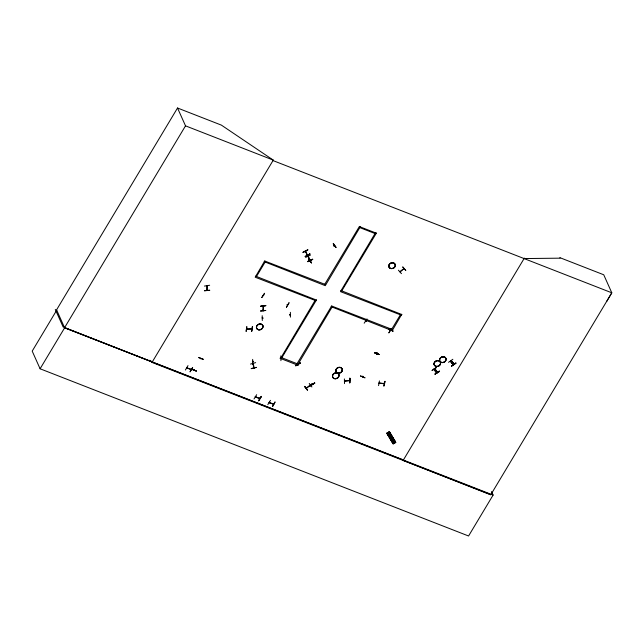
<?xml version="1.0" encoding="UTF-8"?>
<svg xmlns="http://www.w3.org/2000/svg" width="644" height="644" viewBox="0 0 644 644"><rect width="100%" height="100%" fill="white"/><g stroke="black" fill="none" stroke-linecap="round" stroke-linejoin="round"><path stroke-width="0.97" d="M252.673 364.021L252.673 359.368M253.092 361.268L253.205 361.526M260.587 311.068L265.851 310.456L260.538 310.947M260.603 306.399L265.851 305.546L260.538 306.238M262.205 315.705L262.301 320.487M262.189 317.822L262.406 318.273L262.293 317.758M263.018 305.86L263.106 310.674M263.34 310.287L263.316 310.746L263.316 306.142M280.752 358.024C280.325 358.354 280.623 358.909 280.639 357.983M280.808 355.891L280.929 360.664M289.961 314.972C290.661 314.087 289.76 315.576 289.792 314.53M290.38 312.332L290.436 317.138M255.322 396.954L259.838 398.692L259.476 398.097M273.257 404.215L273.66 403.941M287.176 304.934L287.522 304.829M365.703 321.203L366.138 321.428L366.122 320.913M253.728 367.595C254.783 369.076 252.706 361.848 253.116 364.037M305.216 250.991L307.55 255.161M363.152 376.555L362.91 376.965L362.87 376.209M376.426 353.492L376.539 354.216L376.531 353.419M376.925 353.129L376.877 352.743M390.506 329.994L390.554 330.388M390.9 330.267L390.61 329.921M404.199 268.701C402.089 269.224 399.964 272.935 400.141 271.277M403.667 268.693L403.901 269.168L404.15 268.693M204.406 286.073L209.662 285.26M265.843 305.739L260.538 306.254M246.813 326.766L246.129 331.475L246.797 326.782M251.804 328.794L247.095 328.979M251.756 328.746L251.893 329.253L251.393 328.746M252.577 326.774L251.627 331.475L252.585 326.79M252.271 326.653L251.571 331.33M200.831 358.764L200.775 358.314M398.394 270.19L401.462 273.652M306.375 387.648C305.94 389.338 308.476 385.555 310.513 385.249M309.965 385.225L310.231 385.684L310.271 385.015M450.51 361.155L453.36 364.729M304.652 386.44L307.462 390.087L304.636 386.464M308.846 259.202L311.527 262.929L308.838 259.049M310.167 260.997L310.682 260.627M206.837 285.582L207.143 286.33L207.022 285.558M379.437 380.91L378.551 385.595M379.598 383.422L379.195 383.18M383.776 385.989L384.846 381.337M384.017 386.022L385.12 381.345M452.595 362.781L452.088 363.071M436.085 370.888L435.746 371.129M196.299 370.944L191.735 369.149L196.291 370.968M377.094 352.928L376.788 353.387L377.046 352.936M376.772 353.838L376.587 354.144M374.567 352.574L378.954 354.45M379.115 354.385L374.406 352.638M298.108 364.158L298.325 364.89L298.325 364.464M312.131 384.098L312.05 383.663L312.412 384.235M307.244 254.541L307.55 255.105M308.025 256.441L310.078 260.385L309.756 259.717M310.11 259.91L310.247 260.305L309.997 259.653M349.756 380.572L344.492 380.878M253.261 361.574L252.722 361.308M253.205 361.759L253.148 361.316M280.349 358.322L280.639 358.225M606.6 301.601L611.8 292.803L603.734 274.771L559.878 257.656L560.103 258.172L524.079 258.566M177.527 108.007L185.512 125.846L273.289 160.106L151.992 362.411L490.849 494.656L611.8 292.803L272.951 160.557L273.225 160.082L221.383 125.121L177.527 108.007L56.575 309.853L64.625 327.844L493.103 495.067L468.574 535.993L40.097 368.779L32.2 351.117L56.72 310.191M185.512 125.846L64.561 327.699L403.418 459.945M40.097 368.779L64.625 327.844M315.979 300.748L255.193 277.21L264.773 260.844M254.01 398.982L256.666 394.683M255.668 396.849L255.732 396.64M332.087 307.035L297.528 365.1L280.526 358.467L315.093 300.402M359.424 226.414L324.769 284.254M316.486 299.911L281.323 358.595M264.265 261.689L325.252 285.67L360.318 226.76M261.19 396.334L258.63 400.801L261.472 396.551M267.815 404.625L270.464 400.327M269.53 402.275L269.627 402.766L269.329 402.411M331.708 305.852L296.538 364.536M401.26 315.149L340.467 291.611L375.541 232.701M275.085 402.114L272.67 406.525M272.428 406.445L274.964 401.961M376.426 233.048L341.763 290.895M331.201 306.689L392.188 330.678L401.759 314.304M524.369 258.091L403.128 460.42L490.744 494.817M185.383 370.042L187.992 365.607M187.138 367.708C186.889 368.199 187.195 368.376 186.704 367.587M192.604 367.442L190.004 371.894L192.669 367.555M261.714 297.544L264.595 293.326M261.899 297.504L264.547 293.286M263.782 295.596L263.211 295.161M286.419 307.196L288.979 302.72M286.467 307.204L289.076 302.865M364.182 323.191L367.016 318.925M388.67 329.068L393.073 331.113L388.461 329.156M360.527 376.032L365.076 377.843L360.463 375.887M389.644 330.549L390.063 330.259M388.887 332.835L391.455 328.368L388.904 332.811M393.073 331.113L388.654 329.068M198.835 357.557L203.391 359.36L198.755 357.629M201.025 358.813L201.008 358.354M196.283 371.177L191.783 369.286M310.585 385.442L310.392 384.991M393.887 443.45L393.516 443.66L387.221 433.074L387.591 432.865L393.862 443.483L387.583 432.881M395.319 442.686L388.807 432.148M395.513 442.315L389.129 432.035L389.491 431.834L395.762 442.444L389.483 431.842M334.542 245.815L334.212 245.42M435.481 370.872L435.843 370.582M349.281 380.813L349.531 380.274M262.816 318.2L262.406 318.249M253.245 361.751L252.617 361.373M253.293 363.941L253.108 363.28L253.309 363.892M377.014 353.419L376.7 353.041M450.317 361.3L453.175 364.874M453.32 364.617L450.567 361.155M434.04 369.093L436.865 372.683M436.857 372.691L434.064 369.068M310.529 385.458L306.133 388.324L305.964 387.913M310.223 260.949L310.722 260.844L310.102 260.715M387.125 433.13L393.404 443.732L387.133 433.122L386.77 433.323L393.073 443.909L395.786 442.42M387.366 432.929L393.653 443.515M393.194 443.764L386.899 433.122L389.266 431.834M395.553 442.484L389.258 431.834M206.957 285.888L206.813 290.138M379.058 382.947L384.315 383.591L383.744 383.252M379.026 383.108L384.259 383.784L384.106 383.277M310.698 260.909L310.44 260.45M405.76 270.488L402.677 266.882L405.72 270.327M451.396 365.961L455.799 362.926M451.589 366.259L456.008 363.24M432.116 370.485L436.551 367.491M439.361 371.065L434.958 374.164L439.546 371.355M439.417 371.186L434.974 374.172L439.554 371.371M255.41 396.776L255.918 396.978L255.418 396.511M269.208 402.42L273.724 404.182M309.233 383.43L311.897 386.98M366.098 321.388L365.8 320.793M333.423 243.69L336.055 247.425L333.431 243.698M333.858 245.791L334.494 245.815L334.333 245.396M295.717 365.679L300.337 362.886L295.789 365.728M300.386 362.991L295.829 365.832M310.038 385.659L314.779 383.132M309.941 385.289L310.223 385.973L314.763 383.116M387.543 434.201L389.902 432.905M306.206 388.3L305.989 387.841M307.768 249.864L303.002 252.392L307.808 249.953M309.844 253.913L305.184 256.658L309.853 253.937M309.909 254.066L305.095 256.473M310.48 255.048L305.65 257.431M307.913 256.183L308.387 256.666L308.065 256.006M308.106 256.489L308.275 256.32M312.694 259.379C308.573 259.798 303.855 264.217 312.686 259.355M307.856 261.738L312.686 259.371M400.109 271.929L399.844 271.502M310.328 261.102L310.118 260.643M255.459 396.793L259.58 398.378M269.2 402.629L273.636 404.335L273.273 403.74M287.61 305.103L287.28 304.491M366.138 321.396L365.752 321.227M453.843 364.254L450.993 360.672L453.923 364.351M434.652 368.835L437.389 372.337M434.853 368.706L437.67 372.337M344.403 378.946L344.516 383.599M333.125 243.706L335.838 247.538M262.414 318.039L262.881 318.015M290.267 314.642L290.211 314.433M363.015 376.426L362.612 376.539M362.91 376.925L362.797 376.241M255.676 362.62L250.508 364.085M251.232 368.529L256.489 367.386L251.289 368.682M290.323 314.948L289.905 314.948M204.381 290.653L209.703 290.404M204.438 290.806L209.703 290.162M350.03 378.294L349.773 382.971L350.014 378.278M345.047 381.095L344.516 381.377L349.531 380.507M349.684 378.181L349.732 382.826M308.202 256.304L310.271 260.257M259.774 398.692L259.782 398.242M273.579 404.335L273.595 403.86M390.159 330.533L389.668 330.155L389.99 330.469M186.929 367.861L191.188 369.31M251.442 329.229L251.337 328.794M390.031 330.758L389.692 330.565M207.135 285.815L207.167 290.468L206.869 289.711M359.529 226.632L376.523 233.265M264.869 261.062L325.655 284.608M401.864 314.53L340.877 290.541M316.582 300.128L255.596 276.147M331.805 306.069L392.59 329.607M190.793 369.213L191.115 369.527M253.615 367.708L253.986 368.006M246.749 329.237L251.724 328.979M452.329 362.516L451.887 362.822M261.287 396.471L258.687 400.81M263.299 295.652L263.517 295.491M149.778 360.262L152.274 361.936L63.112 326.927L55.279 309.418M366.219 321.195L365.679 320.801M298.252 364.882L297.947 364.263M452.861 359.28L448.522 362.331M436.439 367.354L432.076 370.389M304.612 386.328L307.462 390.087M455.896 363.095L451.476 366.114M308.806 259.081L311.527 262.929M388.807 432.084L395.102 442.734M302.97 252.319L307.76 249.848M305.353 251.289L307.269 254.984M307.051 254.686L307.373 255.29L307.083 254.622M312.598 259.186L307.768 261.569M404.191 268.564L399.988 271.671M404.086 268.443L404.247 268.918L403.965 268.468M403.651 268.757L403.828 269.168M491.525 491.533L493.103 495.067M437.365 372.353L434.62 368.883M375.033 233.547L359.811 227.606M400.367 314.803L391.705 329.261M390.344 330.3L390.586 330.726M334.027 245.807L333.89 245.614M379.533 382.93L379.71 383.405M394.877 441.237L392.518 442.541M394.45 440.52L392.091 441.816M393.806 439.45L391.455 440.746M393.234 438.5L390.884 439.796M392.599 437.421L390.24 438.717M305.481 250.967L305.723 251.546L305.385 250.902M344.91 380.878L344.975 381.329L344.854 380.829M344.379 380.942L344.387 381.103M287.594 304.62L287.2 304.515M265.151 262.036L256.489 276.493M311.897 383.76L312.171 384.347M298.204 364.206L298.51 364.834M297.045 363.691L281.822 357.75M263.018 310.038L263.316 310.746M262.961 310.094L262.961 310.416M262.663 317.717L262.881 318.176M280.277 358.032L280.39 358.547L280.196 358.161M247.127 328.746L247.32 329.213M246.644 328.794L246.628 328.955M252.915 363.28L253.776 367.99M253.792 367.289L254.026 367.893M269.522 402.299L269.627 402.766M269.216 402.154L269.578 402.75M259.403 398.121L259.315 398.274M206.788 285.686L206.957 286.355M255.298 396.519L255.201 396.672M194.182 369.745L194.214 370.219L193.868 369.841M193.965 369.688L194.238 370.195L193.892 369.849M190.865 369.189L191.204 369.825L186.607 367.74M333.995 245.919L334.397 245.686L334.019 245.895M374.47 352.735L379.026 354.538L374.446 352.735M433.895 369.35L436.688 372.997L433.895 369.35M314.634 382.914L310.078 385.764L314.634 382.914M451.291 360.64L454.133 364.23L451.299 360.64M335.073 378.777A3.357 2.826 -24.1 0 0 338.889 374.631A3.357 2.826 -24.1 0 0 333.351 374.196A3.357 2.826 -24.1 0 0 335.073 378.777M335.025 378.664A3.357 2.826 -24.1 0 0 338.833 374.518A3.357 2.826 -24.1 0 0 333.294 374.084A3.357 2.826 -24.1 0 0 335.025 378.664A3.341 2.809 -24.1 0 0 338.825 374.526A3.341 2.809 -24.1 0 0 333.31 374.092A3.341 2.809 -24.1 0 0 335.025 378.656M338.398 373.238A3.357 2.826 -24.1 0 0 342.206 369.093A3.357 2.826 -24.1 0 0 336.667 368.658A3.357 2.826 -24.1 0 0 338.398 373.238M338.35 373.118A3.357 2.826 -24.1 0 0 342.157 368.972A3.357 2.826 -24.1 0 0 336.619 368.537A3.357 2.826 -24.1 0 0 338.35 373.118A3.341 2.809 -24.1 0 0 342.141 368.98A3.341 2.809 -24.1 0 0 336.627 368.545A3.341 2.809 -24.1 0 0 338.35 373.109M391.383 268.653A3.357 2.826 -24.1 0 0 395.191 264.507A3.357 2.826 -24.1 0 0 389.652 264.072A3.357 2.826 -24.1 0 0 391.383 268.653M391.327 268.532A3.357 2.826 -24.1 0 0 395.134 264.386A3.357 2.826 -24.1 0 0 389.604 263.951A3.357 2.826 -24.1 0 0 391.327 268.532A3.341 2.809 -24.1 0 0 395.126 264.394A3.341 2.809 -24.1 0 0 389.612 263.959A3.341 2.809 -24.1 0 0 391.335 268.524M258.88 329.849A3.365 2.834 -24.1 0 0 262.881 325.808A3.349 2.818 -24.1 0 0 257.375 325.131A3.365 2.834 -24.1 0 0 258.88 329.849M262.881 325.808A3.365 2.834 -24.1 0 0 257.375 325.164A3.349 2.818 -24.1 0 0 258.872 329.792A3.349 2.818 -24.1 0 0 262.841 325.775A3.341 2.809 -24.1 0 0 257.375 325.131A3.341 2.809 -24.1 0 0 258.872 329.784A3.341 2.809 -24.1 0 0 262.833 325.775M442.146 362.636A3.349 2.818 -24.1 0 0 445.954 358.507A3.349 2.818 -24.1 0 0 440.424 358.072A3.349 2.818 -24.1 0 0 442.146 362.636M442.098 362.524A3.349 2.818 -24.1 0 0 445.898 358.386A3.349 2.818 -24.1 0 0 440.375 357.959A3.349 2.818 -24.1 0 0 442.098 362.524A3.341 2.809 -24.1 0 0 445.898 358.394A3.341 2.809 -24.1 0 0 440.383 357.959A3.341 2.809 -24.1 0 0 442.098 362.524M436.6 366.412A3.349 2.818 -24.1 0 0 440.399 362.274A3.349 2.818 -24.1 0 0 434.869 361.839A3.349 2.818 -24.1 0 0 436.6 366.412A3.341 2.809 -24.1 0 0 440.391 362.274A3.341 2.809 -24.1 0 0 434.877 361.839A3.341 2.809 -24.1 0 0 436.6 366.404M436.648 366.533A3.357 2.826 -24.1 0 0 440.456 362.387A3.357 2.826 -24.1 0 0 434.917 361.952A3.357 2.826 -24.1 0 0 436.648 366.533"/></g></svg>
